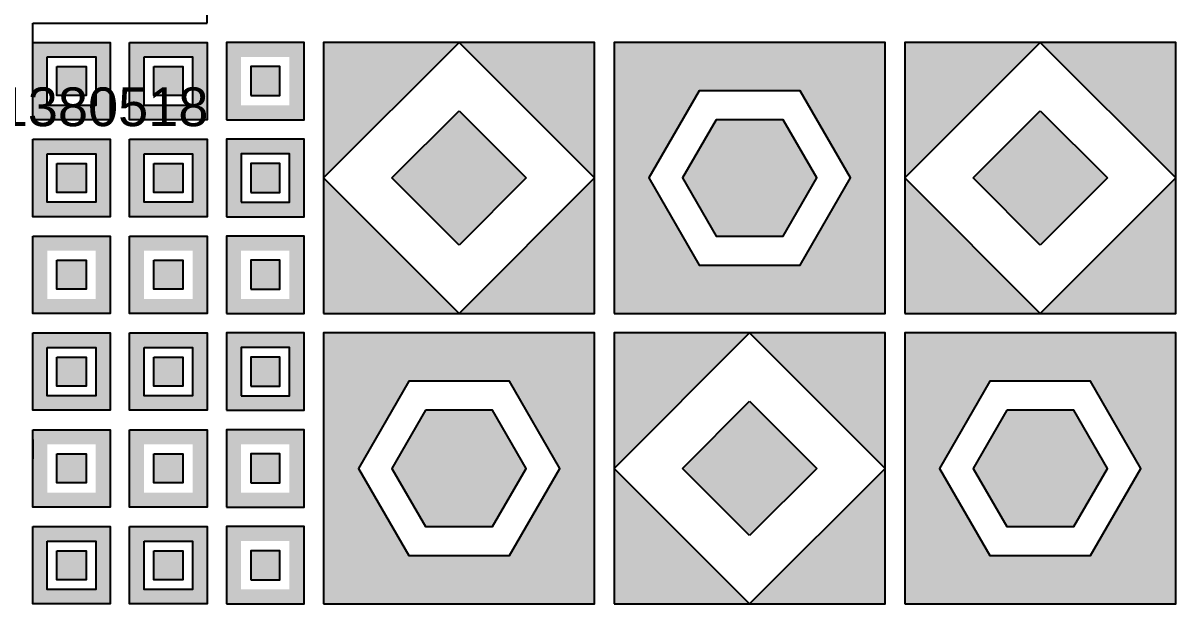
# Model space of a CAD drawing. Header units: millimetres. Extents: x -105 to 786, y -24 to 949.
# Drawn here: x 128.3 to 247.3, y 171.3 to 231.3 of the extents above; entities that cross this region are included whole.
import ezdxf

# ---------------------------------------------------------------- set-up
doc = ezdxf.new("R2010")
doc.units = ezdxf.units.MM
doc.styles.get("Standard").update_dxf_attribs({"font": 'arial.ttf'})

msp = doc.modelspace()

# ---------------------------------------------------------------- hatches: boundary and pattern name
h = msp.add_hatch(color=12)
h.dxf.hatch_style = 1
h.paths.add_polyline_path([(137.299, 221.282), (129.299, 221.282), (129.299, 229.282), (137.299, 229.282)])
h.paths.add_polyline_path([(135.799, 222.782), (135.799, 227.782), (130.799, 227.782), (130.799, 222.782)], flags=16)
h.paths.add_polyline_path([(134.799, 223.782), (134.799, 226.782), (131.799, 226.782), (131.799, 223.782)], flags=0)
h.paths.add_polyline_path([(134.799, 223.782), (131.799, 223.782), (131.799, 226.782), (134.799, 226.782)], flags=0)
h = msp.add_hatch(color=12)
h.dxf.hatch_style = 1
h.paths.add_polyline_path([(147.299, 221.282), (139.299, 221.282), (139.299, 229.282), (147.299, 229.282)])
h.paths.add_polyline_path([(145.799, 222.782), (145.799, 227.782), (140.799, 227.782), (140.799, 222.782)], flags=16)
h.paths.add_polyline_path([(144.799, 223.782), (144.799, 226.782), (141.799, 226.782), (141.799, 223.782)], flags=0)
h.paths.add_polyline_path([(144.799, 223.782), (141.799, 223.782), (141.799, 226.782), (144.799, 226.782)], flags=0)
h = msp.add_hatch(color=12)
h.dxf.hatch_style = 1
h.paths.add_polyline_path([(157.299, 229.282), (149.299, 229.282), (149.299, 221.282), (157.299, 221.282)])
h.paths.add_polyline_path([(155.799, 227.782), (155.799, 222.782), (150.799, 222.782), (150.799, 227.782)], flags=16)
h.paths.add_polyline_path([(154.799, 226.782), (154.799, 223.782), (151.799, 223.782), (151.799, 226.782)], flags=0)
h.paths.add_polyline_path([(154.799, 226.782), (151.799, 226.782), (151.799, 223.782), (154.799, 223.782)], flags=0)
at = {"true_color": 0x7aafdf}
h = msp.add_hatch(color=143, dxfattribs=at)
h.dxf.hatch_style = 1
h.paths.add_polyline_path([(159.299, 215.282), (159.299, 201.282), (173.299, 201.282)])
h.paths.add_polyline_path([(173.299, 229.282), (159.299, 229.282), (159.299, 215.282)])
h.paths.add_polyline_path([(187.299, 229.282), (173.299, 229.282), (187.299, 215.282)])
h.paths.add_polyline_path([(187.299, 215.282), (173.299, 201.282), (187.299, 201.282)])
at = {"true_color": 0x636466}
h = msp.add_hatch(color=251, dxfattribs=at)
h.dxf.hatch_style = 1
h.paths.add_polyline_path([(217.299, 229.282), (189.299, 229.282), (189.299, 201.282), (217.299, 201.282)])
h.paths.add_polyline_path([(198.103, 224.282), (208.495, 224.282), (213.691, 215.282), (208.495, 206.282), (198.103, 206.282), (192.907, 215.282)], flags=16)
h.paths.add_polyline_path([(199.835, 221.282), (206.763, 221.282), (210.227, 215.282), (206.763, 209.282), (199.835, 209.282), (196.371, 215.282)], flags=0)
at = {"true_color": 0x7aafdf}
h = msp.add_hatch(color=143, dxfattribs=at)
h.dxf.hatch_style = 1
h.paths.add_polyline_path([(219.299, 215.282), (219.299, 201.282), (233.299, 201.282)])
h.paths.add_polyline_path([(233.299, 229.282), (219.299, 229.282), (219.299, 215.282)])
h.paths.add_polyline_path([(247.299, 229.282), (233.299, 229.282), (247.299, 215.282)])
h.paths.add_polyline_path([(247.299, 215.282), (233.299, 201.282), (247.299, 201.282)])
h = msp.add_hatch(color=12)
h.dxf.hatch_style = 1
h.paths.add_polyline_path([(134.799, 223.782), (131.799, 223.782), (131.799, 226.782), (134.799, 226.782)])
h = msp.add_hatch(color=12)
h.dxf.hatch_style = 1
h.paths.add_polyline_path([(144.799, 223.782), (141.799, 223.782), (141.799, 226.782), (144.799, 226.782)])
h = msp.add_hatch(color=12)
h.dxf.hatch_style = 1
h.paths.add_polyline_path([(154.799, 226.782), (151.799, 226.782), (151.799, 223.782), (154.799, 223.782)])
at = {"true_color": 0x636466}
h = msp.add_hatch(color=251, dxfattribs=at)
h.dxf.hatch_style = 1
h.paths.add_polyline_path([(180.228, 215.282), (173.299, 222.21), (166.37, 215.282), (173.299, 208.353)])
h = msp.add_hatch(color=251, dxfattribs=at)
h.dxf.hatch_style = 1
h.paths.add_polyline_path([(240.228, 215.282), (233.299, 222.21), (226.37, 215.282), (233.299, 208.353)])
at = {"true_color": 0x7aafdf}
h = msp.add_hatch(color=143, dxfattribs=at)
h.dxf.hatch_style = 1
h.paths.add_polyline_path([(210.227, 215.282), (206.763, 221.282), (199.835, 221.282), (196.371, 215.282), (199.835, 209.282), (206.763, 209.282)])
h = msp.add_hatch(color=12)
h.dxf.hatch_style = 1
h.paths.add_polyline_path([(137.299, 211.282), (129.299, 211.282), (129.299, 219.282), (137.299, 219.282)])
h.paths.add_polyline_path([(135.799, 212.782), (135.799, 217.782), (130.799, 217.782), (130.799, 212.782)], flags=16)
h.paths.add_polyline_path([(134.799, 213.782), (134.799, 216.782), (131.799, 216.782), (131.799, 213.782)], flags=0)
h.paths.add_polyline_path([(134.799, 213.782), (131.799, 213.782), (131.799, 216.782), (134.799, 216.782)], flags=0)
h = msp.add_hatch(color=12)
h.dxf.hatch_style = 1
h.paths.add_polyline_path([(147.299, 211.282), (139.299, 211.282), (139.299, 219.282), (147.299, 219.282)])
h.paths.add_polyline_path([(145.799, 212.782), (145.799, 217.782), (140.799, 217.782), (140.799, 212.782)], flags=16)
h.paths.add_polyline_path([(144.799, 213.782), (144.799, 216.782), (141.799, 216.782), (141.799, 213.782)], flags=0)
h.paths.add_polyline_path([(144.799, 213.782), (141.799, 213.782), (141.799, 216.782), (144.799, 216.782)], flags=0)
h = msp.add_hatch(color=12)
h.dxf.hatch_style = 1
h.paths.add_polyline_path([(157.299, 219.282), (149.299, 219.282), (149.299, 211.282), (157.299, 211.282)])
h.paths.add_polyline_path([(155.799, 217.782), (155.799, 212.782), (150.799, 212.782), (150.799, 217.782)], flags=16)
h.paths.add_polyline_path([(154.799, 216.782), (154.799, 213.782), (151.799, 213.782), (151.799, 216.782)], flags=0)
h.paths.add_polyline_path([(154.799, 216.782), (151.799, 216.782), (151.799, 213.782), (154.799, 213.782)], flags=0)
h = msp.add_hatch(color=12)
h.dxf.hatch_style = 1
h.paths.add_polyline_path([(134.799, 213.782), (131.799, 213.782), (131.799, 216.782), (134.799, 216.782)])
h = msp.add_hatch(color=12)
h.dxf.hatch_style = 1
h.paths.add_polyline_path([(144.799, 213.782), (141.799, 213.782), (141.799, 216.782), (144.799, 216.782)])
h = msp.add_hatch(color=12)
h.dxf.hatch_style = 1
h.paths.add_polyline_path([(154.799, 216.782), (151.799, 216.782), (151.799, 213.782), (154.799, 213.782)])
h = msp.add_hatch(color=12)
h.dxf.hatch_style = 1
h.paths.add_polyline_path([(137.299, 201.282), (129.299, 201.282), (129.299, 209.282), (137.299, 209.282)])
h.paths.add_polyline_path([(135.799, 202.782), (135.799, 207.782), (130.799, 207.782), (130.799, 202.782)], flags=16)
h.paths.add_polyline_path([(134.799, 203.782), (134.799, 206.782), (131.799, 206.782), (131.799, 203.782)], flags=0)
h.paths.add_polyline_path([(134.799, 203.782), (131.799, 203.782), (131.799, 206.782), (134.799, 206.782)], flags=0)
h = msp.add_hatch(color=12)
h.dxf.hatch_style = 1
h.paths.add_polyline_path([(147.299, 201.282), (139.299, 201.282), (139.299, 209.282), (147.299, 209.282)])
h.paths.add_polyline_path([(145.799, 202.782), (145.799, 207.782), (140.799, 207.782), (140.799, 202.782)], flags=16)
h.paths.add_polyline_path([(144.799, 203.782), (144.799, 206.782), (141.799, 206.782), (141.799, 203.782)], flags=0)
h.paths.add_polyline_path([(144.799, 203.782), (141.799, 203.782), (141.799, 206.782), (144.799, 206.782)], flags=0)
h = msp.add_hatch(color=12)
h.dxf.hatch_style = 1
h.paths.add_polyline_path([(157.299, 209.282), (149.299, 209.282), (149.299, 201.282), (157.299, 201.282)])
h.paths.add_polyline_path([(155.799, 207.782), (155.799, 202.782), (150.799, 202.782), (150.799, 207.782)], flags=16)
h.paths.add_polyline_path([(154.799, 206.782), (154.799, 203.782), (151.799, 203.782), (151.799, 206.782)], flags=0)
h.paths.add_polyline_path([(154.799, 206.782), (151.799, 206.782), (151.799, 203.782), (154.799, 203.782)], flags=0)
h = msp.add_hatch(color=12)
h.dxf.hatch_style = 1
h.paths.add_polyline_path([(134.799, 203.782), (131.799, 203.782), (131.799, 206.782), (134.799, 206.782)])
h = msp.add_hatch(color=12)
h.dxf.hatch_style = 1
h.paths.add_polyline_path([(144.799, 203.782), (141.799, 203.782), (141.799, 206.782), (144.799, 206.782)])
h = msp.add_hatch(color=12)
h.dxf.hatch_style = 1
h.paths.add_polyline_path([(154.799, 206.782), (151.799, 206.782), (151.799, 203.782), (154.799, 203.782)])
h = msp.add_hatch(color=12)
h.dxf.hatch_style = 1
h.paths.add_polyline_path([(137.299, 191.282), (129.299, 191.282), (129.299, 199.282), (137.299, 199.282)])
h.paths.add_polyline_path([(135.799, 192.782), (135.799, 197.782), (130.799, 197.782), (130.799, 192.782)], flags=16)
h.paths.add_polyline_path([(134.799, 193.782), (134.799, 196.782), (131.799, 196.782), (131.799, 193.782)], flags=0)
h.paths.add_polyline_path([(134.799, 193.782), (131.799, 193.782), (131.799, 196.782), (134.799, 196.782)], flags=0)
h = msp.add_hatch(color=12)
h.dxf.hatch_style = 1
h.paths.add_polyline_path([(147.299, 191.282), (139.299, 191.282), (139.299, 199.282), (147.299, 199.282)])
h.paths.add_polyline_path([(145.799, 192.782), (145.799, 197.782), (140.799, 197.782), (140.799, 192.782)], flags=16)
h.paths.add_polyline_path([(144.799, 193.782), (144.799, 196.782), (141.799, 196.782), (141.799, 193.782)], flags=0)
h.paths.add_polyline_path([(144.799, 193.782), (141.799, 193.782), (141.799, 196.782), (144.799, 196.782)], flags=0)
h = msp.add_hatch(color=12)
h.dxf.hatch_style = 1
h.paths.add_polyline_path([(157.299, 199.282), (149.299, 199.282), (149.299, 191.282), (157.299, 191.282)])
h.paths.add_polyline_path([(155.799, 197.782), (155.799, 192.782), (150.799, 192.782), (150.799, 197.782)], flags=16)
h.paths.add_polyline_path([(154.799, 196.782), (154.799, 193.782), (151.799, 193.782), (151.799, 196.782)], flags=0)
h.paths.add_polyline_path([(154.799, 196.782), (151.799, 196.782), (151.799, 193.782), (154.799, 193.782)], flags=0)
at = {"true_color": 0x636466}
h = msp.add_hatch(color=251, dxfattribs=at)
h.dxf.hatch_style = 1
h.paths.add_polyline_path([(187.299, 199.282), (159.299, 199.282), (159.299, 171.282), (187.299, 171.282)])
h.paths.add_polyline_path([(168.103, 194.282), (178.495, 194.282), (183.691, 185.282), (178.495, 176.282), (168.103, 176.282), (162.907, 185.282)], flags=16)
h.paths.add_polyline_path([(169.835, 191.282), (176.763, 191.282), (180.227, 185.282), (176.763, 179.282), (169.835, 179.282), (166.371, 185.282)], flags=0)
at = {"true_color": 0x7aafdf}
h = msp.add_hatch(color=143, dxfattribs=at)
h.dxf.hatch_style = 1
h.paths.add_polyline_path([(189.299, 185.282), (189.299, 171.282), (203.299, 171.282)])
h.paths.add_polyline_path([(203.299, 199.282), (189.299, 199.282), (189.299, 185.282)])
h.paths.add_polyline_path([(217.299, 199.282), (203.299, 199.282), (217.299, 185.282)])
h.paths.add_polyline_path([(217.299, 185.282), (203.299, 171.282), (217.299, 171.282)])
at = {"true_color": 0x636466}
h = msp.add_hatch(color=251, dxfattribs=at)
h.dxf.hatch_style = 1
h.paths.add_polyline_path([(247.299, 199.282), (219.299, 199.282), (219.299, 171.282), (247.299, 171.282)])
h.paths.add_polyline_path([(228.103, 194.282), (238.495, 194.282), (243.691, 185.282), (238.495, 176.282), (228.103, 176.282), (222.907, 185.282)], flags=16)
h.paths.add_polyline_path([(229.835, 191.282), (236.763, 191.282), (240.227, 185.282), (236.763, 179.282), (229.835, 179.282), (226.371, 185.282)], flags=0)
h = msp.add_hatch(color=12)
h.dxf.hatch_style = 1
h.paths.add_polyline_path([(134.799, 193.782), (131.799, 193.782), (131.799, 196.782), (134.799, 196.782)])
h = msp.add_hatch(color=12)
h.dxf.hatch_style = 1
h.paths.add_polyline_path([(144.799, 193.782), (141.799, 193.782), (141.799, 196.782), (144.799, 196.782)])
h = msp.add_hatch(color=12)
h.dxf.hatch_style = 1
h.paths.add_polyline_path([(154.799, 196.782), (151.799, 196.782), (151.799, 193.782), (154.799, 193.782)])
h = msp.add_hatch(color=251, dxfattribs=at)
h.dxf.hatch_style = 1
h.paths.add_polyline_path([(210.228, 185.282), (203.299, 192.21), (196.37, 185.282), (203.299, 178.353)])
at = {"true_color": 0x7aafdf}
h = msp.add_hatch(color=143, dxfattribs=at)
h.dxf.hatch_style = 1
h.paths.add_polyline_path([(180.227, 185.282), (176.763, 191.282), (169.835, 191.282), (166.371, 185.282), (169.835, 179.282), (176.763, 179.282)])
h = msp.add_hatch(color=143, dxfattribs=at)
h.dxf.hatch_style = 1
h.paths.add_polyline_path([(240.227, 185.282), (236.763, 191.282), (229.835, 191.282), (226.371, 185.282), (229.835, 179.282), (236.763, 179.282)])
h = msp.add_hatch(color=12)
h.dxf.hatch_style = 1
h.paths.add_polyline_path([(137.299, 181.282), (129.299, 181.282), (129.299, 189.282), (137.299, 189.282)])
h.paths.add_polyline_path([(135.799, 182.782), (135.799, 187.782), (130.799, 187.782), (130.799, 182.782)], flags=16)
h.paths.add_polyline_path([(134.799, 183.782), (134.799, 186.782), (131.799, 186.782), (131.799, 183.782)], flags=0)
h.paths.add_polyline_path([(134.799, 183.782), (131.799, 183.782), (131.799, 186.782), (134.799, 186.782)], flags=0)
h = msp.add_hatch(color=12)
h.dxf.hatch_style = 1
h.paths.add_polyline_path([(147.299, 181.282), (139.299, 181.282), (139.299, 189.282), (147.299, 189.282)])
h.paths.add_polyline_path([(145.799, 182.782), (145.799, 187.782), (140.799, 187.782), (140.799, 182.782)], flags=16)
h.paths.add_polyline_path([(144.799, 183.782), (144.799, 186.782), (141.799, 186.782), (141.799, 183.782)], flags=0)
h.paths.add_polyline_path([(144.799, 183.782), (141.799, 183.782), (141.799, 186.782), (144.799, 186.782)], flags=0)
h = msp.add_hatch(color=12)
h.dxf.hatch_style = 1
h.paths.add_polyline_path([(157.299, 189.282), (149.299, 189.282), (149.299, 181.282), (157.299, 181.282)])
h.paths.add_polyline_path([(155.799, 187.782), (155.799, 182.782), (150.799, 182.782), (150.799, 187.782)], flags=16)
h.paths.add_polyline_path([(154.799, 186.782), (154.799, 183.782), (151.799, 183.782), (151.799, 186.782)], flags=0)
h.paths.add_polyline_path([(154.799, 186.782), (151.799, 186.782), (151.799, 183.782), (154.799, 183.782)], flags=0)
h = msp.add_hatch(color=12)
h.dxf.hatch_style = 1
h.paths.add_polyline_path([(134.799, 183.782), (131.799, 183.782), (131.799, 186.782), (134.799, 186.782)])
h = msp.add_hatch(color=12)
h.dxf.hatch_style = 1
h.paths.add_polyline_path([(144.799, 183.782), (141.799, 183.782), (141.799, 186.782), (144.799, 186.782)])
h = msp.add_hatch(color=12)
h.dxf.hatch_style = 1
h.paths.add_polyline_path([(154.799, 186.782), (151.799, 186.782), (151.799, 183.782), (154.799, 183.782)])
h = msp.add_hatch(color=12)
h.dxf.hatch_style = 1
h.paths.add_polyline_path([(137.299, 171.282), (129.299, 171.282), (129.299, 179.282), (137.299, 179.282)])
h.paths.add_polyline_path([(135.799, 172.782), (135.799, 177.782), (130.799, 177.782), (130.799, 172.782)], flags=16)
h.paths.add_polyline_path([(134.799, 173.782), (134.799, 176.782), (131.799, 176.782), (131.799, 173.782)], flags=0)
h.paths.add_polyline_path([(134.799, 173.782), (131.799, 173.782), (131.799, 176.782), (134.799, 176.782)], flags=0)
h = msp.add_hatch(color=12)
h.dxf.hatch_style = 1
h.paths.add_polyline_path([(147.299, 171.282), (139.299, 171.282), (139.299, 179.282), (147.299, 179.282)])
h.paths.add_polyline_path([(145.799, 172.782), (145.799, 177.782), (140.799, 177.782), (140.799, 172.782)], flags=16)
h.paths.add_polyline_path([(144.799, 173.782), (144.799, 176.782), (141.799, 176.782), (141.799, 173.782)], flags=0)
h.paths.add_polyline_path([(144.799, 173.782), (141.799, 173.782), (141.799, 176.782), (144.799, 176.782)], flags=0)
h = msp.add_hatch(color=12)
h.dxf.hatch_style = 1
h.paths.add_polyline_path([(157.299, 179.282), (149.299, 179.282), (149.299, 171.282), (157.299, 171.282)])
h.paths.add_polyline_path([(155.799, 177.782), (155.799, 172.782), (150.799, 172.782), (150.799, 177.782)], flags=16)
h.paths.add_polyline_path([(154.799, 176.782), (154.799, 173.782), (151.799, 173.782), (151.799, 176.782)], flags=0)
h.paths.add_polyline_path([(154.799, 176.782), (151.799, 176.782), (151.799, 173.782), (154.799, 173.782)], flags=0)
h = msp.add_hatch(color=12)
h.dxf.hatch_style = 1
h.paths.add_polyline_path([(134.799, 173.782), (131.799, 173.782), (131.799, 176.782), (134.799, 176.782)])
h = msp.add_hatch(color=12)
h.dxf.hatch_style = 1
h.paths.add_polyline_path([(144.799, 173.782), (141.799, 173.782), (141.799, 176.782), (144.799, 176.782)])
h = msp.add_hatch(color=12)
h.dxf.hatch_style = 1
h.paths.add_polyline_path([(154.799, 176.782), (151.799, 176.782), (151.799, 173.782), (154.799, 173.782)])

# ---------------------------------------------------------------- linework, layer by layer
for p, q in [((147.299, 231.282), (147.299, 289.282)), ((129.299, 229.282), (129.299, 231.282)), ((129.299, 231.282), (147.299, 231.282)), ((129.299, 231.282), (147.299, 231.282)), ((129.299, 231.282), (147.299, 231.282)), ((159.299, 215.282), (173.299, 229.282)), ((173.299, 229.282), (187.299, 215.282)), ((219.299, 215.282), (233.299, 229.282)), ((233.299, 229.282), (247.299, 215.282)), ((166.37, 215.282), (173.299, 222.21)), ((173.299, 222.21), (180.228, 215.282)), ((226.37, 215.282), (233.299, 222.21)), ((233.299, 222.21), (240.228, 215.282)), ((173.299, 201.282), (159.299, 215.282)), ((173.299, 208.353), (166.37, 215.282)), ((187.299, 215.282), (173.299, 201.282)), ((180.228, 215.282), (173.299, 208.353)), ((233.299, 201.282), (219.299, 215.282)), ((233.299, 208.353), (226.37, 215.282)), ((247.299, 215.282), (233.299, 201.282)), ((240.228, 215.282), (233.299, 208.353)), ((129.299, 199.282), (137.299, 199.282)), ((189.299, 185.282), (203.299, 199.282)), ((203.299, 199.282), (217.299, 185.282)), ((196.37, 185.282), (203.299, 192.21)), ((203.299, 192.21), (210.228, 185.282)), ((129.299, 188.282), (129.299, 186.282)), ((203.299, 171.282), (189.299, 185.282)), ((203.299, 178.353), (196.37, 185.282)), ((217.299, 185.282), (203.299, 171.282)), ((210.228, 185.282), (203.299, 178.353))]:
    msp.add_line(p, q)
for points in [[(129.299, 229.282), (137.299, 229.282), (137.299, 221.282), (129.299, 221.282)], [(139.299, 229.282), (147.299, 229.282), (147.299, 221.282), (139.299, 221.282)], [(149.299, 221.282), (157.299, 221.282), (157.299, 229.282), (149.299, 229.282)], [(159.299, 201.282), (187.299, 201.282), (187.299, 229.282), (159.299, 229.282)], [(189.299, 201.282), (217.299, 201.282), (217.299, 229.282), (189.299, 229.282)], [(219.299, 201.282), (247.299, 201.282), (247.299, 229.282), (219.299, 229.282)], [(130.799, 227.782), (135.799, 227.782), (135.799, 222.782), (130.799, 222.782)], [(140.799, 227.782), (145.799, 227.782), (145.799, 222.782), (140.799, 222.782)], [(131.799, 226.782), (134.799, 226.782), (134.799, 223.782), (131.799, 223.782)], [(141.799, 226.782), (144.799, 226.782), (144.799, 223.782), (141.799, 223.782)], [(151.799, 223.782), (154.799, 223.782), (154.799, 226.782), (151.799, 226.782)], [(208.495, 206.282), (213.691, 215.282), (208.495, 224.282), (198.103, 224.282), (192.907, 215.282), (198.103, 206.282)], [(198.103, 224.282), (192.907, 215.282), (198.103, 206.282), (208.495, 206.282), (213.691, 215.282), (208.495, 224.282)], [(199.835, 221.282), (196.371, 215.282), (199.835, 209.282), (206.763, 209.282), (210.227, 215.282), (206.763, 221.282)], [(129.299, 219.282), (137.299, 219.282), (137.299, 211.282), (129.299, 211.282)], [(139.299, 219.282), (147.299, 219.282), (147.299, 211.282), (139.299, 211.282)], [(149.299, 211.282), (157.299, 211.282), (157.299, 219.282), (149.299, 219.282)], [(130.799, 217.782), (135.799, 217.782), (135.799, 212.782), (130.799, 212.782)], [(140.799, 217.782), (145.799, 217.782), (145.799, 212.782), (140.799, 212.782)], [(150.799, 212.782), (155.799, 212.782), (155.799, 217.782), (150.799, 217.782)], [(131.799, 216.782), (134.799, 216.782), (134.799, 213.782), (131.799, 213.782)], [(141.799, 216.782), (144.799, 216.782), (144.799, 213.782), (141.799, 213.782)], [(151.799, 213.782), (154.799, 213.782), (154.799, 216.782), (151.799, 216.782)], [(129.299, 209.282), (137.299, 209.282), (137.299, 201.282), (129.299, 201.282)], [(139.299, 209.282), (147.299, 209.282), (147.299, 201.282), (139.299, 201.282)], [(149.299, 201.282), (157.299, 201.282), (157.299, 209.282), (149.299, 209.282)], [(131.799, 206.782), (134.799, 206.782), (134.799, 203.782), (131.799, 203.782)], [(141.799, 206.782), (144.799, 206.782), (144.799, 203.782), (141.799, 203.782)], [(151.799, 203.782), (154.799, 203.782), (154.799, 206.782), (151.799, 206.782)], [(129.299, 199.282), (137.299, 199.282), (137.299, 191.282), (129.299, 191.282)], [(139.299, 199.282), (147.299, 199.282), (147.299, 191.282), (139.299, 191.282)], [(149.299, 191.282), (157.299, 191.282), (157.299, 199.282), (149.299, 199.282)], [(159.299, 171.282), (187.299, 171.282), (187.299, 199.282), (159.299, 199.282)], [(189.299, 171.282), (217.299, 171.282), (217.299, 199.282), (189.299, 199.282)], [(219.299, 171.282), (247.299, 171.282), (247.299, 199.282), (219.299, 199.282)], [(130.799, 197.782), (135.799, 197.782), (135.799, 192.782), (130.799, 192.782)], [(140.799, 197.782), (145.799, 197.782), (145.799, 192.782), (140.799, 192.782)], [(150.799, 192.782), (155.799, 192.782), (155.799, 197.782), (150.799, 197.782)], [(131.799, 196.782), (134.799, 196.782), (134.799, 193.782), (131.799, 193.782)], [(141.799, 196.782), (144.799, 196.782), (144.799, 193.782), (141.799, 193.782)], [(151.799, 193.782), (154.799, 193.782), (154.799, 196.782), (151.799, 196.782)], [(178.495, 176.282), (183.691, 185.282), (178.495, 194.282), (168.103, 194.282), (162.907, 185.282), (168.103, 176.282)], [(168.103, 194.282), (162.907, 185.282), (168.103, 176.282), (178.495, 176.282), (183.691, 185.282), (178.495, 194.282)], [(238.495, 176.282), (243.691, 185.282), (238.495, 194.282), (228.103, 194.282), (222.907, 185.282), (228.103, 176.282)], [(228.103, 194.282), (222.907, 185.282), (228.103, 176.282), (238.495, 176.282), (243.691, 185.282), (238.495, 194.282)], [(169.835, 191.282), (166.371, 185.282), (169.835, 179.282), (176.763, 179.282), (180.227, 185.282), (176.763, 191.282)], [(229.835, 191.282), (226.371, 185.282), (229.835, 179.282), (236.763, 179.282), (240.227, 185.282), (236.763, 191.282)], [(129.299, 189.282), (137.299, 189.282), (137.299, 181.282), (129.299, 181.282)], [(139.299, 189.282), (147.299, 189.282), (147.299, 181.282), (139.299, 181.282)], [(149.299, 181.282), (157.299, 181.282), (157.299, 189.282), (149.299, 189.282)], [(131.799, 186.782), (134.799, 186.782), (134.799, 183.782), (131.799, 183.782)], [(141.799, 186.782), (144.799, 186.782), (144.799, 183.782), (141.799, 183.782)], [(151.799, 183.782), (154.799, 183.782), (154.799, 186.782), (151.799, 186.782)], [(129.299, 179.282), (137.299, 179.282), (137.299, 171.282), (129.299, 171.282)], [(139.299, 179.282), (147.299, 179.282), (147.299, 171.282), (139.299, 171.282)], [(149.299, 171.282), (157.299, 171.282), (157.299, 179.282), (149.299, 179.282)], [(130.799, 177.782), (135.799, 177.782), (135.799, 172.782), (130.799, 172.782)], [(140.799, 177.782), (145.799, 177.782), (145.799, 172.782), (140.799, 172.782)], [(131.799, 176.782), (134.799, 176.782), (134.799, 173.782), (131.799, 173.782)], [(141.799, 176.782), (144.799, 176.782), (144.799, 173.782), (141.799, 173.782)], [(151.799, 173.782), (154.799, 173.782), (154.799, 176.782), (151.799, 176.782)]]:
    msp.add_lwpolyline(points, close=True)

# ---------------------------------------------------------------- texts
at = {"insert": (-70.271, 224.632), "char_height": 4, "attachment_point": 1}
msp.add_mtext_dynamic_manual_height_columns('https://www.turbosquid.com/it/3d-models/italian-palace-building-grey-3d-model-1380518', width=82.76356, gutter_width=12.5, heights=[0], dxfattribs=at)

doc.saveas('drawing.dxf')
